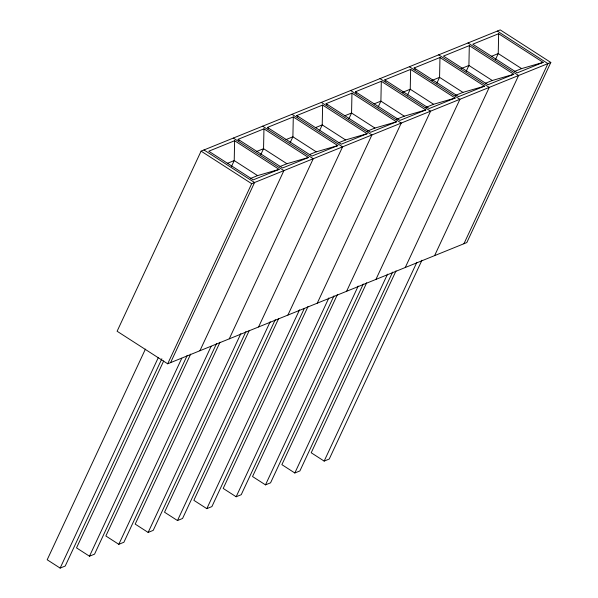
<?xml version="1.0" encoding="UTF-8"?>
<svg xmlns="http://www.w3.org/2000/svg" width="598" height="598" viewBox="0 0 598 598"><rect width="100%" height="100%" fill="white"/><g stroke="black" fill="none" stroke-linecap="round" stroke-linejoin="round"><path stroke-width="0.9" d="M234.618 140.732L279.131 169.376L253.26 179.856L208.747 151.219L234.618 140.732L234.222 160.578L231.471 166.468M239.2 140.747L238.086 139.327L263.957 128.839L263.554 148.685L260.803 154.583M268.532 128.862L267.418 127.434L293.289 116.954L292.893 136.8L290.142 142.69M297.871 116.969L296.757 115.549L322.628 105.061L322.225 124.907L319.481 130.805M327.203 105.084L326.089 103.656L351.96 93.176L351.564 113.022L348.813 118.912M356.543 93.191L355.429 91.771L381.3 81.283L380.896 101.129L378.153 107.02M385.874 81.306L384.768 79.878L410.639 69.39L410.235 89.237L407.485 95.134M415.214 69.413L414.1 67.993L439.971 57.505L439.567 77.351L436.824 83.242M469.31 45.612L513.824 74.257L487.953 84.744L443.439 56.1L469.31 45.612L468.907 65.459L466.156 71.356M498.642 33.727L543.156 62.371L517.285 72.851L472.771 44.207L498.642 33.727L498.239 53.573L495.495 59.464M201.092 151.137L117.103 331.247L167.694 363.801L466.821 242.564L550.81 62.446L500.227 29.9L201.092 151.137L251.676 183.683L550.81 62.446M145.411 349.12L47.19 559.765L60.136 568.1L65.219 566.037L161.871 358.77M60.136 568.1L158.365 357.447M163.703 360.915L76.522 547.88L89.476 556.207L94.551 554.152L187.256 355.347M167.694 363.801L251.676 183.683M170.579 362.627L254.569 182.517L203.985 149.963M89.476 556.207L181.785 358.247M190.672 354.098L105.861 535.987L118.808 544.322L123.891 542.259L216.596 343.454M199.911 350.742L283.901 170.624L233.317 138.078M118.808 544.322L211.116 346.362M220.012 342.213L135.193 524.102L148.147 532.429L153.223 530.374L245.928 331.569M229.251 338.849L313.24 158.732L262.657 126.185M148.147 532.429L240.852 333.624M249.344 330.32L164.532 512.209L177.479 520.544L182.562 518.481L275.267 319.676M258.583 326.964L342.572 146.846L291.988 114.293M177.479 520.544L270.184 321.739M278.683 318.435L193.864 500.317L206.818 508.651L211.901 506.596L304.21 308.635M287.922 315.071L371.911 134.954L321.328 102.408M206.818 508.651L299.523 309.846M308.015 306.542L223.204 488.431L236.15 496.766L241.233 494.703L333.938 295.898M317.254 303.179L401.243 123.068L350.66 90.515M236.15 496.766L328.855 297.954M337.354 294.657L252.535 476.539L265.49 484.873L270.573 482.818L363.278 284.005M346.593 291.293L430.582 111.176L379.999 78.63M265.49 484.873L358.195 286.068M366.686 282.764L281.875 464.653L294.821 472.988L299.904 470.925L392.609 272.12M375.933 279.401L459.922 99.29L409.331 66.737M294.821 472.988L387.526 274.176M396.026 270.872L311.207 452.761L324.161 461.095L329.244 459.032L421.949 260.227M405.265 267.515L489.254 87.398L438.67 54.852M324.161 461.095L416.866 262.29M434.604 255.623L518.593 75.512L468.002 42.959M463.936 243.737L547.925 63.62L497.342 31.074M227.322 163.374L234.222 160.578L257.581 175.61L279.131 169.376M256.654 151.481L263.554 148.685L286.92 163.717L308.471 157.483L263.957 128.839M285.994 139.596L292.893 136.8L316.252 151.832L337.81 145.598L293.289 116.954M315.325 127.703L322.225 124.907L345.592 139.939L367.142 133.705L322.628 105.061M344.665 115.818L351.564 113.022L374.924 128.054L396.481 121.813L351.96 93.176M373.997 103.925L380.896 101.129L404.263 116.162L425.813 109.927L381.3 81.283M402.469 92.384L410.235 89.237L433.602 104.276L455.153 98.035L410.639 69.39M431.808 80.498L439.567 77.351L462.934 92.384L484.485 86.149L439.971 57.505M461.148 68.606L468.907 65.459L492.274 80.498L512.957 74.511M491.339 56.369L498.239 53.573L521.606 68.606L543.156 62.371M250.682 178.406L257.581 175.61M280.021 166.521L286.92 163.717M309.353 154.628L316.252 151.832M338.692 142.735L345.592 139.939M367.165 131.201L374.924 128.054M396.504 119.308L404.263 116.162M425.836 107.423L433.602 104.276M455.175 95.531L462.934 92.384M485.374 83.294L492.274 80.498M514.706 71.401L521.606 68.606M308.471 157.483L282.6 167.971L238.086 139.327M337.81 145.598L311.939 156.078L267.418 127.434M367.142 133.705L341.271 144.193L296.757 115.549M396.481 121.813L370.611 132.3L326.089 103.656M425.813 109.927L399.942 120.415L355.429 91.771M455.153 98.035L429.282 108.522L384.768 79.878M484.485 86.149L458.614 96.629L414.1 67.993"/></g></svg>
